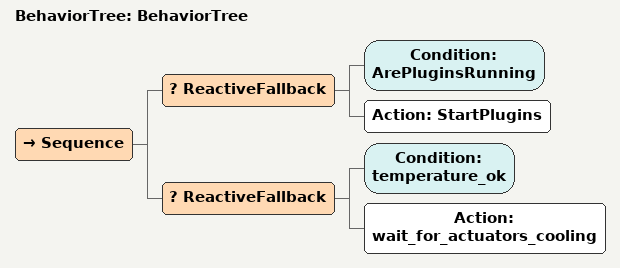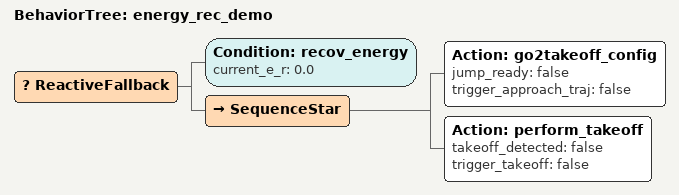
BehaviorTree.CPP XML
<?xml version="1.0"?>
<root main_tree_to_execute="BehaviorTree">
    <BehaviorTree ID="BehaviorTree">
        <Sequence>
            <ReactiveFallback>
                <Condition ID="ArePluginsRunning"/>
                <Action ID="StartPlugins"/>
            </ReactiveFallback>
            <ReactiveFallback>
                <Condition ID="temperature_ok"/>
                <Action ID="wait_for_actuators_cooling"/>
            </ReactiveFallback>
        </Sequence>
    </BehaviorTree>
    <BehaviorTree ID="energy_rec_demo">
        <ReactiveFallback>
            <Condition ID="recov_energy" current_e_r="0.0"/>
            <SequenceStar>
                <Action ID="go2takeoff_config" jump_ready="false" trigger_approach_traj="false"/>
                <Action ID="perform_takeoff" takeoff_detected="false" trigger_takeoff="false"/>
            </SequenceStar>
        </ReactiveFallback>
    </BehaviorTree>
</root>
